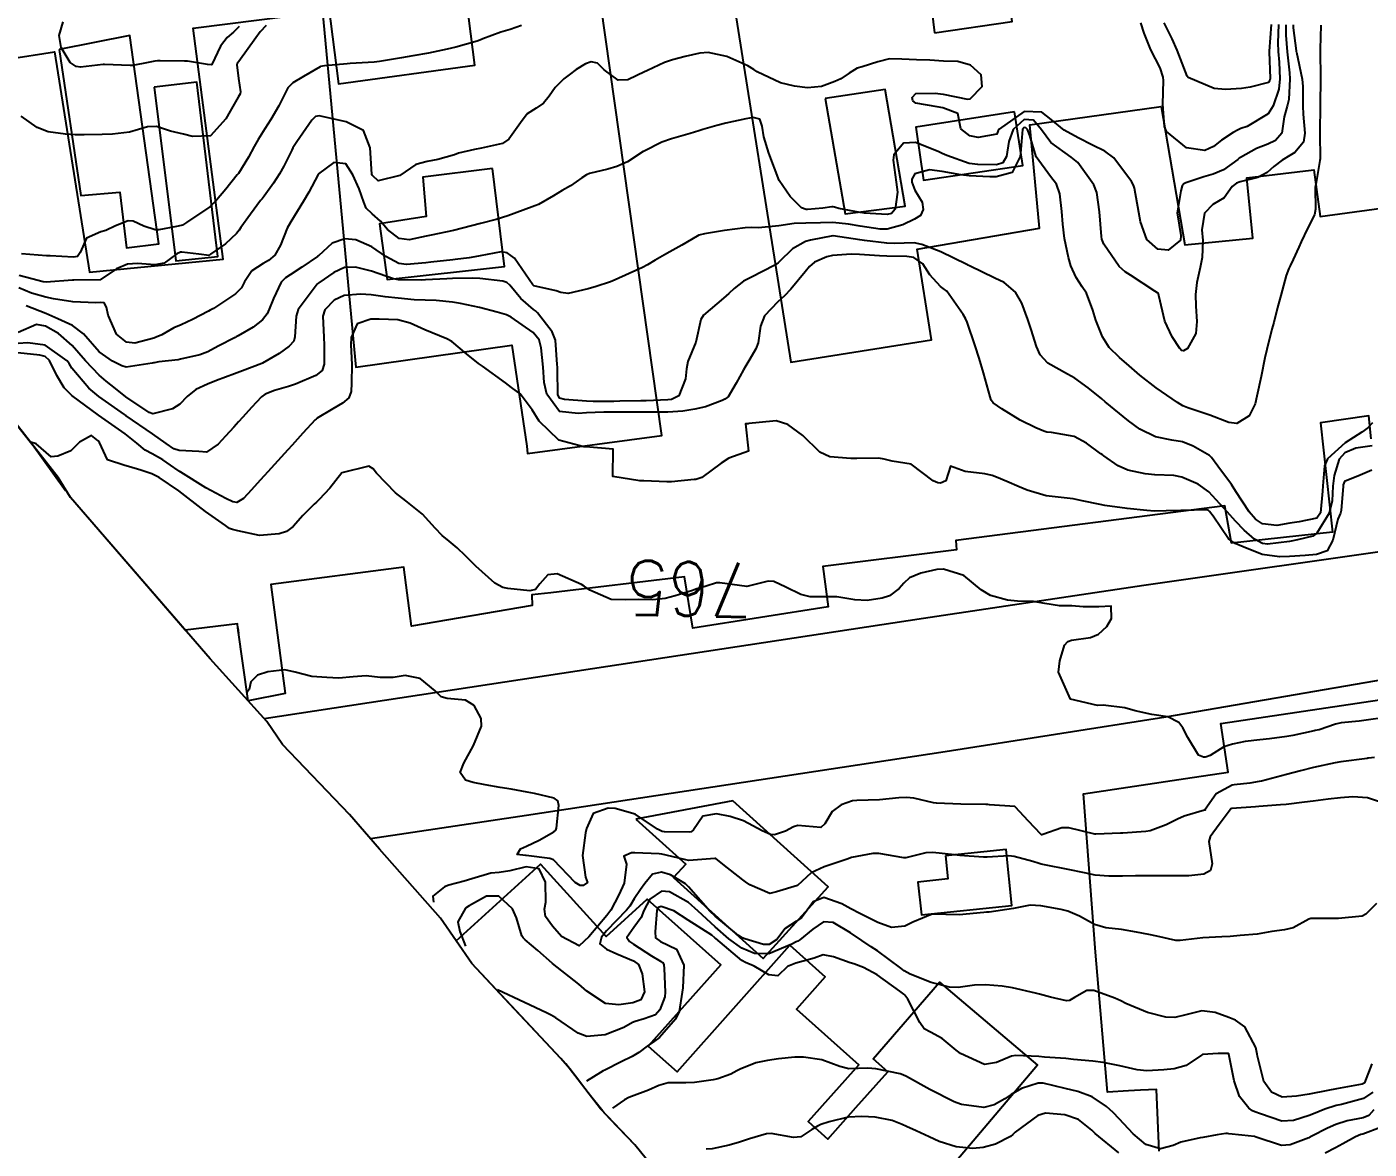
# Model space of a CAD drawing. Header units: metres. Extents: x 318500 to 325275, y 7408834 to 7428799.
# Drawn here: x 320111.3 to 320210.4, y 7410215 to 7410297.8 of the extents above; entities that cross this region are included whole.
import ezdxf
from ezdxf.enums import TextEntityAlignment as Align

# ---------------------------------------------------------------- set-up
doc = ezdxf.new("R2010")
doc.units = ezdxf.units.M
doc.header["$MEASUREMENT"] = 0
for name, color, linetype in [('Area', 45, 'Continuous'), ('Cotas', 45, 'Continuous'), ('Curvas de Nivel 1m', 11, 'Continuous'), ('Curvas de Nivel 5m', 15, 'Continuous'), ('Edificações', 30, 'Continuous'), ('Vias Primárias', 230, 'Continuous')]:
    doc.layers.add(name, color=color, linetype=linetype)
doc.styles.add('Style-STANDARD', font='STANDARD.shx')

msp = doc.modelspace()

# ---------------------------------------------------------------- linework, layer by layer
at = {"layer": 'Area'}
msp.add_lwpolyline([(320203.217, 7410160.874), (320196.717, 7410168.019), (320191.86, 7410173.889), (320185.229, 7410181.342), (320181.35, 7410186.234), (320177.918, 7410189.901), (320172.325, 7410196.224), (320171.27, 7410197.616), (320163.57, 7410206.269), (320161.262, 7410209.08), (320156.216, 7410215.314), (320153.677, 7410217.955), (320151.125, 7410221.28), (320144.188, 7410228.682), (320141.865, 7410232.04), (320137.377, 7410237.129), (320135.162, 7410239.695), (320130.203, 7410244.851), (320129.044, 7410246.547), (320124.878, 7410251.166), (320114.568, 7410263.092), (320113.661, 7410264.569), (320106.437, 7410273.73)], dxfattribs=at)
at = {"layer": 'Curvas de Nivel 1m', "flags": 128}
for points, elevation in [([(320204.251, 7410297.982), (320204.244, 7410297.203), (320204.347, 7410295.98), (320204.526, 7410294.438), (320204.548, 7410293.976), (320204.476, 7410292.458), (320204.359, 7410291.979), (320204.129, 7410291.169), (320203.961, 7410289.985), (320203.485, 7410289.428), (320202.917, 7410289.165), (320202.087, 7410288.838), (320200.902, 7410288.185), (320200.814, 7410288.118), (320200.715, 7410288.032), (320199.656, 7410287.275), (320198.883, 7410286.941), (320198.19, 7410286.75), (320196.873, 7410286.311), (320196.721, 7410286.234), (320196.612, 7410286.084), (320196.492, 7410285.711), (320196.231, 7410284.089), (320196.497, 7410282.413), (320196.483, 7410282.085), (320195.561, 7410281.346), (320194.809, 7410281.403), (320193.989, 7410282.118), (320193.523, 7410283.44), (320193.411, 7410284.124), (320193.083, 7410285.913), (320193.018, 7410286.129), (320192.874, 7410286.399), (320191.571, 7410288.15), (320190.907, 7410288.656), (320189.996, 7410289.091), (320188.922, 7410289.624), (320187.906, 7410290.2), (320186.938, 7410290.981), (320186.252, 7410291.529), (320184.943, 7410291.586), (320183.092, 7410290.268), (320183.029, 7410290.167), (320182.924, 7410289.901), (320181.537, 7410289.667), (320180.922, 7410289.77), (320180.264, 7410290.3), (320180.059, 7410291.421), (320178.945, 7410291.833), (320178.534, 7410291.914), (320176.948, 7410292.183), (320176.731, 7410292.352), (320176.687, 7410292.619), (320176.958, 7410292.894), (320178.364, 7410292.924), (320178.958, 7410292.854), (320180.771, 7410292.474), (320180.953, 7410292.504), (320181.831, 7410293.417), (320181.761, 7410294.282), (320180.99, 7410294.983), (320180.042, 7410295.257), (320178.995, 7410295.301), (320177.974, 7410295.357), (320176.995, 7410295.376), (320175.911, 7410295.446), (320174.997, 7410295.471), (320174.132, 7410295.244), (320172.987, 7410294.879), (320172.625, 7410294.766), (320172.027, 7410294.414), (320171.405, 7410293.992), (320170.97, 7410293.79), (320169.978, 7410293.427), (320168.963, 7410293.332), (320167.983, 7410293.446), (320166.968, 7410293.697), (320165.238, 7410294.506), (320164.982, 7410294.668), (320164.56, 7410294.94), (320162.997, 7410295.637), (320161.633, 7410295.918), (320161, 7410295.889), (320159.928, 7410295.644), (320158.992, 7410295.379), (320158.406, 7410295.179), (320157.151, 7410294.608), (320157.036, 7410294.553), (320156.979, 7410294.524), (320155.69, 7410293.908), (320154.969, 7410293.883), (320153.957, 7410294.655), (320153.454, 7410295.133), (320152.986, 7410295.239), (320152.561, 7410295.097), (320151.889, 7410294.681), (320151.371, 7410294.289), (320150.97, 7410293.994), (320150.32, 7410293.339), (320149.899, 7410292.706), (320149.47, 7410292.184), (320148.937, 7410291.827), (320148.27, 7410291.39), (320147.771, 7410290.737), (320146.908, 7410289.528), (320146.443, 7410289.216), (320144.901, 7410288.877), (320144.368, 7410288.778), (320143.203, 7410288.487), (320142.894, 7410288.378), (320141.681, 7410288.025), (320140.886, 7410287.894), (320140.05, 7410287.671), (320138.87, 7410286.85), (320137.277, 7410286.46), (320136.869, 7410286.82), (320136.829, 7410286.881), (320136.813, 7410286.939), (320136.677, 7410288.883), (320136.194, 7410290.172), (320134.919, 7410290.811), (320134.463, 7410290.915), (320132.925, 7410291.265), (320132.646, 7410291.212), (320132.38, 7410290.938), (320131.274, 7410289.325), (320131.023, 7410288.958), (320130.977, 7410288.881), (320130.896, 7410288.715), (320130.308, 7410287.539), (320129.995, 7410286.973), (320129.552, 7410286.288), (320128.845, 7410285.331), (320128.699, 7410285.135), (320128.59, 7410284.993), (320127.839, 7410283.991), (320127.145, 7410283.007), (320127.012, 7410282.813), (320126.813, 7410282.576), (320126.006, 7410281.818), (320124.906, 7410281.038), (320124.846, 7410280.983), (320124.789, 7410280.944), (320124.032, 7410281.051), (320122.792, 7410281.193), (320122.682, 7410281.181), (320122.416, 7410281.074), (320121.489, 7410280.373), (320120.778, 7410280.257), (320119.521, 7410280.367), (320118.778, 7410280.315), (320117.948, 7410279.957), (320116.76, 7410279.15), (320114.809, 7410279.12), (320114.76, 7410279.122), (320114.711, 7410279.123), (320112.758, 7410278.971), (320112.547, 7410278.992), (320111.699, 7410279.216), (320110.764, 7410279.473)], 771), ([(320129.014, 7410297.913), (320128.552, 7410297.451), (320128.24, 7410297.001), (320126.982, 7410295.269), (320126.874, 7410295.128), (320126.843, 7410295.021), (320126.965, 7410293.999), (320127.118, 7410293.017), (320127.085, 7410292.881), (320126.944, 7410292.642), (320126.341, 7410291.607), (320126.026, 7410291.023), (320124.907, 7410289.788), (320123.573, 7410289.726), (320122.908, 7410289.895), (320121.951, 7410290.12), (320120.914, 7410290.472), (320120.238, 7410290.431), (320118.909, 7410290.053), (320117.67, 7410289.901), (320116.907, 7410289.883), (320115.579, 7410289.842), (320114.907, 7410289.856), (320114.188, 7410289.906), (320112.909, 7410290.071), (320112.093, 7410290.394), (320110.92, 7410291.23)], 773), ([(320147.839, 7410297.917), (320147.013, 7410297.637), (320146.33, 7410297.44), (320145.003, 7410296.94), (320144.883, 7410296.891), (320144.566, 7410296.777), (320142.995, 7410296.325), (320142.352, 7410296.168), (320140.99, 7410295.877), (320139.823, 7410295.676), (320138.987, 7410295.542), (320137.379, 7410295.271), (320136.983, 7410295.227), (320135.196, 7410295.121), (320134.982, 7410295.103), (320133.311, 7410294.935), (320133.022, 7410294.896), (320132.979, 7410294.877), (320131.768, 7410294.148), (320130.961, 7410293.682), (320130.605, 7410293.316), (320130.442, 7410292.968), (320129.93, 7410291.98), (320129.34, 7410290.984), (320128.913, 7410290.293), (320128.404, 7410289.496), (320128.129, 7410288.998), (320127.693, 7410288.197), (320126.958, 7410287.009), (320126.923, 7410286.956), (320126.868, 7410286.889), (320126.027, 7410285.848), (320125.346, 7410285.032), (320124.835, 7410284.538), (320123.132, 7410283.374), (320122.821, 7410283.191), (320122.739, 7410283.153), (320122.387, 7410283.074), (320121.074, 7410282.83), (320120.816, 7410282.833), (320119.979, 7410283.103), (320119.184, 7410283.475), (320118.824, 7410283.501), (320117.875, 7410283.134), (320117.163, 7410282.796), (320116.813, 7410282.695), (320115.749, 7410282.217), (320115.288, 7410281.165), (320115.079, 7410280.874), (320114.785, 7410280.816), (320113.072, 7410280.91), (320112.786, 7410280.921), (320110.954, 7410281.061)], 772), ([(320206.846, 7410297.952), (320206.789, 7410296.176), (320206.792, 7410295.952), (320206.814, 7410294.121), (320206.813, 7410293.952), (320206.785, 7410292.119), (320206.78, 7410291.952), (320206.756, 7410290.127), (320206.758, 7410289.952), (320206.774, 7410288.08), (320206.765, 7410287.951), (320206.496, 7410286.333), (320206.42, 7410285.955), (320206.433, 7410284.376), (320206.366, 7410283.955), (320205.854, 7410282.941), (320205.388, 7410281.964), (320205.223, 7410281.557), (320204.8, 7410280.659), (320204.576, 7410280.19), (320204.475, 7410279.975), (320204.281, 7410279.473), (320203.874, 7410277.983), (320203.645, 7410277.098), (320203.355, 7410275.991), (320203.225, 7410275.5), (320202.843, 7410273.998), (320202.704, 7410273.405), (320202.423, 7410272.004), (320202.116, 7410270.56), (320201.977, 7410270.01), (320201.543, 7410269.12), (320200.638, 7410268.541), (320200.055, 7410268.62), (320198.647, 7410269.16), (320197.023, 7410269.706), (320196.657, 7410269.862), (320196.251, 7410270.086), (320194.676, 7410271.186), (320193.489, 7410272.122), (320192.697, 7410272.791), (320191.973, 7410273.411), (320191.227, 7410274.152), (320190.722, 7410274.937), (320190.221, 7410276.168), (320190.011, 7410276.912), (320189.552, 7410278.178), (320189.227, 7410278.635), (320188.781, 7410279.313), (320188.388, 7410280.194), (320188.208, 7410280.787), (320187.917, 7410282.199), (320187.788, 7410283.248), (320187.71, 7410284.201), (320187.564, 7410285.502), (320187.323, 7410286.205), (320186.878, 7410286.769), (320185.821, 7410288.226), (320185.354, 7410289.803), (320185.181, 7410290.236), (320185.066, 7410290.373), (320184.931, 7410290.384), (320184.817, 7410290.242), (320184.68, 7410288.466), (320184.658, 7410288.244), (320184.056, 7410287.079), (320182.877, 7410286.742), (320182.409, 7410286.743), (320180.878, 7410286.831), (320180.275, 7410286.903), (320178.882, 7410287.134), (320177.948, 7410287.27), (320176.879, 7410286.965), (320176.651, 7410286.574), (320176.656, 7410286.352), (320176.864, 7410285.759), (320177.405, 7410284.892), (320177.489, 7410284.34), (320177.291, 7410283.895), (320176.839, 7410283.63), (320175.989, 7410283.202), (320174.828, 7410282.878), (320174.317, 7410282.888), (320172.831, 7410283.118), (320171.985, 7410283.26), (320170.834, 7410283.381), (320169.91, 7410283.363), (320168.833, 7410283.337), (320167.978, 7410283.318), (320166.83, 7410283.144), (320165.325, 7410283), (320164.825, 7410283.007), (320164.349, 7410282.991), (320162.823, 7410282.795), (320161.34, 7410282.552), (320160.937, 7410282.439), (320160.817, 7410282.368), (320159.677, 7410281.706), (320158.8, 7410281.227), (320158.389, 7410281.001), (320157.713, 7410280.601), (320157.137, 7410280.254), (320156.782, 7410280.055), (320155.794, 7410279.605), (320154.768, 7410279.157), (320154.404, 7410279.006), (320153.352, 7410278.661), (320152.758, 7410278.496), (320151.301, 7410278.138), (320150.755, 7410278.211), (320150.398, 7410278.336), (320148.76, 7410278.705), (320148.692, 7410278.79), (320147.322, 7410280.742), (320146.796, 7410281.154), (320146.342, 7410281.21), (320144.792, 7410280.924), (320144.664, 7410280.9), (320143.986, 7410280.782), (320142.94, 7410280.645), (320142.787, 7410280.624), (320141.159, 7410280.45), (320140.784, 7410280.412), (320139.356, 7410280.27), (320138.783, 7410280.351), (320137.823, 7410280.865), (320136.8, 7410281.575), (320135.614, 7410282.092), (320134.809, 7410282.176), (320133.876, 7410281.848), (320132.871, 7410280.929), (320132.825, 7410280.894), (320132.789, 7410280.866), (320131.634, 7410280.091), (320130.768, 7410279.52), (320130.432, 7410279.298), (320130.105, 7410278.97), (320129.542, 7410277.772), (320129.232, 7410276.983), (320129.079, 7410276.641), (320128.728, 7410276.199), (320128.049, 7410275.668), (320126.935, 7410275.008), (320126.786, 7410274.932), (320126.708, 7410274.889), (320125.474, 7410274.252), (320124.692, 7410273.845), (320124.112, 7410273.625), (320122.683, 7410273.288), (320122.499, 7410273.255), (320121.075, 7410273.086), (320120.738, 7410273.03), (320120.679, 7410273.018), (320120.585, 7410272.997), (320118.676, 7410272.703), (320118.346, 7410272.795), (320117.654, 7410273.135), (320116.69, 7410273.835), (320115.523, 7410275.162), (320114.719, 7410275.789), (320113.63, 7410276.283), (320112.732, 7410276.658), (320111.305, 7410277.222)], 769), ([(320127.012, 7410297.845), (320126.599, 7410297.431), (320126.134, 7410297.029), (320125.622, 7410296.405), (320125.002, 7410295.04), (320124.997, 7410295.023), (320124.98, 7410295.012), (320124.685, 7410295.044), (320123.202, 7410295.287), (320122.982, 7410295.301), (320121.188, 7410295.303), (320120.982, 7410295.31), (320120.784, 7410295.3), (320119.932, 7410295.11), (320119.136, 7410294.96), (320118.978, 7410294.957), (320117.076, 7410295.051), (320116.978, 7410295.049), (320115.306, 7410294.844), (320114.976, 7410294.891), (320114.536, 7410295.184), (320113.886, 7410296.296), (320113.726, 7410297.193), (320114.022, 7410298.183)], 774), ([(320203.715, 7410297.99), (320203.659, 7410296.633), (320203.69, 7410295.99), (320203.765, 7410295.222), (320203.817, 7410293.987), (320203.735, 7410293.222), (320203.319, 7410291.994), (320202.944, 7410291.409), (320201.39, 7410290.479), (320200.933, 7410290.314), (320200.734, 7410290.23), (320200.356, 7410290.036), (320199.507, 7410289.458), (320198.914, 7410288.986), (320198.275, 7410288.694), (320196.912, 7410288.894), (320195.447, 7410290.102), (320195.297, 7410290.468), (320195.166, 7410292.107), (320195.227, 7410293.855), (320195.208, 7410294.107), (320194.99, 7410294.799), (320194.278, 7410296.117), (320193.796, 7410297.348), (320193.564, 7410298.125)], 772), ([(320203.179, 7410297.998), (320203.03, 7410296.019), (320203.03, 7410296), (320203.032, 7410295.978), (320203.096, 7410293.998), (320203.083, 7410293.894), (320202.976, 7410293.724), (320201.621, 7410293.37), (320200.969, 7410293.278), (320199.802, 7410293.207), (320198.968, 7410293.277), (320197.054, 7410294.079), (320196.982, 7410294.193), (320196.223, 7410296.092), (320195.868, 7410296.947), (320195.276, 7410298.106)], 773), ([(320210.641, 7410268.606), (320210.298, 7410268.232), (320209.859, 7410267.902), (320208.622, 7410267.121), (320207.336, 7410265.939), (320207.115, 7410265.429), (320206.971, 7410263.944), (320206.956, 7410263.563), (320206.813, 7410261.946), (320206.546, 7410261.55), (320205.229, 7410261.277), (320204.542, 7410261.185), (320203.582, 7410261.026), (320202.541, 7410261.137), (320202.019, 7410261.482), (320201.555, 7410262.015), (320200.573, 7410263.537), (320200.252, 7410264.033), (320199.238, 7410265.406), (320198.757, 7410266.049), (320198.611, 7410266.183), (320197.412, 7410266.862), (320196.621, 7410267.183), (320195.849, 7410267.318), (320194.624, 7410267.559), (320193.47, 7410268.122), (320192.639, 7410268.731), (320190.909, 7410270.156), (320190.663, 7410270.362), (320189.675, 7410271.175), (320188.685, 7410271.889), (320188.133, 7410272.196), (320186.698, 7410273), (320186.111, 7410273.626), (320185.843, 7410274.223), (320185.463, 7410275.495), (320185.219, 7410276.233), (320184.758, 7410277.433), (320184.299, 7410278.247), (320183.469, 7410278.952), (320182.78, 7410279.274), (320180.901, 7410280.177), (320180.789, 7410280.237), (320180.757, 7410280.257), (320180.7, 7410280.291), (320178.803, 7410281.219), (320177.384, 7410281.769), (320176.813, 7410281.88), (320175.338, 7410281.839), (320174.812, 7410281.846), (320173.148, 7410282.062), (320172.816, 7410282.107), (320170.85, 7410282.399), (320170.82, 7410282.398), (320169.173, 7410282.088), (320168.813, 7410281.985), (320167.837, 7410281.432), (320166.872, 7410280.479), (320166.789, 7410280.4), (320166.546, 7410280.243), (320164.772, 7410279.325), (320164.237, 7410279.046), (320163.553, 7410278.522), (320163.148, 7410278.134), (320162.753, 7410277.789), (320161.285, 7410276.552), (320161.069, 7410276.221), (320160.71, 7410274.56), (320160.126, 7410273.131), (320160.014, 7410272.57), (320159.952, 7410271.85), (320159.465, 7410270.578), (320158.915, 7410270.328), (320158.656, 7410270.293), (320157.039, 7410270.221), (320156.654, 7410270.214), (320155.103, 7410270.184), (320154.653, 7410270.182), (320153.147, 7410270.168), (320152.653, 7410270.191), (320151.018, 7410270.323), (320150.656, 7410270.416), (320150.516, 7410270.692), (320150.501, 7410272.515), (320150.493, 7410272.693), (320150.485, 7410272.891), (320150.358, 7410274.695), (320150.1, 7410275.319), (320149.037, 7410276.716), (320148.888, 7410276.865), (320148.742, 7410276.96), (320147.786, 7410277.77), (320146.981, 7410278.747), (320146.763, 7410278.958), (320146.471, 7410279.047), (320144.767, 7410279.257), (320144.265, 7410279.28), (320142.767, 7410279.246), (320142.343, 7410279.23), (320140.765, 7410279.142), (320140.473, 7410279.125), (320138.764, 7410279.148), (320138.396, 7410279.225), (320136.774, 7410279.798), (320135.596, 7410280.079), (320134.777, 7410280.048), (320134.006, 7410279.683), (320132.88, 7410278.929), (320132.811, 7410278.878), (320132.759, 7410278.827), (320131.376, 7410276.95), (320131.206, 7410276.48), (320131.123, 7410274.954), (320131.034, 7410274.626), (320130.699, 7410274.247), (320129.958, 7410273.704), (320128.727, 7410272.989), (320128.68, 7410272.968), (320127.249, 7410272.43), (320126.672, 7410272.213), (320125.346, 7410271.709), (320124.664, 7410271.452), (320123.819, 7410271.053), (320123.169, 7410270.546), (320122.644, 7410269.974), (320122.095, 7410269.619), (320120.632, 7410269.255), (320120.359, 7410269.369), (320118.651, 7410270.525), (320117.882, 7410271.132), (320117.206, 7410271.682), (320116.67, 7410272.113), (320115.668, 7410273.16), (320114.697, 7410274.3), (320113.688, 7410275.185), (320112.718, 7410275.727), (320112.067, 7410275.863), (320110.711, 7410275.268)], 768), ([(320210.62, 7410266.896), (320209.426, 7410266.716), (320208.615, 7410266.383), (320208.199, 7410265.926), (320207.82, 7410264.703), (320207.727, 7410263.933), (320207.664, 7410262.833), (320207.452, 7410261.936), (320206.535, 7410260.441), (320206.255, 7410260.231), (320205.118, 7410259.964), (320204.647, 7410259.85), (320204.528, 7410259.833), (320202.889, 7410259.63), (320202.525, 7410259.68), (320201.938, 7410260.009), (320201.189, 7410260.673), (320200.543, 7410261.327), (320199.926, 7410262.036), (320198.572, 7410263.493), (320197.787, 7410264.062), (320196.588, 7410264.589), (320195.975, 7410264.703), (320194.59, 7410264.746), (320193.87, 7410264.838), (320192.595, 7410265.112), (320191.869, 7410265.411), (320190.816, 7410266.157), (320190.701, 7410266.249), (320190.612, 7410266.316), (320189.533, 7410267.09), (320188.624, 7410267.594), (320186.958, 7410267.875), (320186.627, 7410267.903), (320186.389, 7410267.975), (320185.804, 7410268.222), (320184.638, 7410268.8), (320183.293, 7410269.618), (320182.657, 7410270.067), (320182.509, 7410270.272), (320182.427, 7410270.509), (320181.95, 7410272.277), (320181.618, 7410273.363), (320181.32, 7410274.284), (320180.736, 7410276.025), (320180.625, 7410276.292), (320180.438, 7410276.601), (320179.227, 7410278.313), (320178.975, 7410278.519), (320178.773, 7410278.655), (320177.971, 7410279.522), (320177.459, 7410280.34), (320176.797, 7410280.798), (320176.283, 7410280.87), (320174.798, 7410280.889), (320174.255, 7410280.921), (320172.799, 7410281.015), (320172.172, 7410281.036), (320170.798, 7410280.942), (320170.381, 7410280.849), (320169.481, 7410280.443), (320169.107, 7410280.127), (320168.783, 7410279.739), (320167.711, 7410278.466), (320167.259, 7410277.976), (320166.756, 7410277.534), (320165.777, 7410276.494), (320165.49, 7410275.737), (320165.317, 7410274.501), (320165.145, 7410274.061), (320164.692, 7410273.29), (320164.404, 7410272.793), (320164.239, 7410272.514), (320163.679, 7410271.511), (320163.102, 7410270.526), (320162.854, 7410270.331), (320162.656, 7410270.244), (320161.426, 7410269.77), (320160.646, 7410269.595), (320159.75, 7410269.467), (320158.642, 7410269.382), (320157.862, 7410269.378), (320156.642, 7410269.387), (320155.871, 7410269.392), (320154.641, 7410269.389), (320153.919, 7410269.372), (320152.64, 7410269.336), (320152.04, 7410269.275), (320150.641, 7410269.434), (320149.706, 7410270.704), (320149.529, 7410271.568), (320149.452, 7410272.708), (320149.29, 7410274.122), (320149.145, 7410274.713), (320148.718, 7410275.26), (320147.091, 7410276.389), (320146.737, 7410276.561), (320146.047, 7410276.757), (320144.743, 7410277.106), (320143.356, 7410277.401), (320142.747, 7410277.496), (320141.559, 7410277.629), (320140.748, 7410277.638), (320139.92, 7410277.666), (320138.749, 7410277.788), (320137.787, 7410277.901), (320136.752, 7410278.037), (320135.959, 7410278.099), (320134.751, 7410278.001), (320134.023, 7410277.641), (320133.335, 7410276.924), (320133.186, 7410276.473), (320133.261, 7410274.924), (320133.296, 7410274.329), (320133.295, 7410272.924), (320133.142, 7410272.459), (320132.672, 7410272.089), (320131.159, 7410271.447), (320130.663, 7410271.271), (320129.623, 7410270.976), (320128.925, 7410270.716), (320128.653, 7410270.505), (320127.921, 7410269.717), (320127.278, 7410269.004), (320126.971, 7410268.66), (320126.619, 7410268.281), (320126.008, 7410267.62), (320125.471, 7410267.027), (320124.594, 7410266.434), (320124.025, 7410266.479), (320122.595, 7410266.551), (320122.201, 7410266.679), (320121.619, 7410267.08), (320120.61, 7410267.777), (320118.672, 7410269.119), (320118.63, 7410269.149), (320118.543, 7410269.21), (320116.651, 7410270.538), (320115.914, 7410271.157), (320114.675, 7410272.631), (320114.474, 7410272.969), (320114.32, 7410273.175), (320112.697, 7410274.324), (320111.428, 7410274.49), (320110.698, 7410274.446)], 767), ([(320210.598, 7410265.098), (320209.75, 7410264.745), (320208.585, 7410264.262), (320208.493, 7410264.01), (320208.482, 7410263.921), (320208.344, 7410262.132), (320208.283, 7410261.924), (320208.092, 7410261.474), (320207.716, 7410259.932), (320207.305, 7410259.151), (320206.514, 7410258.879), (320205.668, 7410258.803), (320204.512, 7410258.741), (320203.781, 7410258.711), (320202.513, 7410258.881), (320201.107, 7410259.435), (320200.525, 7410259.697), (320200.025, 7410260.035), (320198.891, 7410261.702), (320198.63, 7410262.049), (320198.551, 7410262.125), (320198.43, 7410262.174), (320196.551, 7410262.132), (320196.502, 7410262.13), (320195.419, 7410262.097), (320194.55, 7410262.08), (320193.997, 7410262.116), (320192.552, 7410262.262), (320190.901, 7410262.5), (320190.556, 7410262.563), (320189.218, 7410262.838), (320188.562, 7410262.994), (320187.68, 7410263.082), (320186.565, 7410263.202), (320185.17, 7410263.632), (320184.574, 7410263.868), (320183.67, 7410264.254), (320182.898, 7410264.579), (320182.587, 7410264.708), (320182.03, 7410264.834), (320180.591, 7410265.014), (320179.506, 7410265.397), (320179.172, 7410264.311), (320178.757, 7410264.138), (320178.578, 7410264.155), (320178.232, 7410264.325), (320176.598, 7410265.539), (320175.206, 7410265.759), (320174.603, 7410265.919), (320174.217, 7410265.989), (320172.596, 7410265.963), (320172.145, 7410265.956), (320170.597, 7410266.084), (320169.864, 7410266.437), (320168.618, 7410267.668), (320167.492, 7410268.467), (320166.634, 7410268.732), (320166.405, 7410268.712), (320164.63, 7410268.536), (320164.607, 7410268.533), (320164.37, 7410268.513), (320164.6, 7410266.51), (320163.142, 7410265.977), (320162.591, 7410265.613), (320161.163, 7410264.551), (320160.714, 7410264.422), (320160.578, 7410264.405), (320158.909, 7410264.251), (320158.575, 7410264.235), (320156.879, 7410264.304), (320156.576, 7410264.322), (320154.58, 7410264.64), (320154.6, 7410266.64), (320152.602, 7410266.829), (320152.444, 7410266.829), (320150.609, 7410267.323), (320149.149, 7410268.712), (320148.643, 7410269.56), (320147.738, 7410270.734), (320147.117, 7410271.196), (320146.668, 7410271.539), (320144.972, 7410272.767), (320144.683, 7410272.982), (320143.788, 7410273.689), (320142.707, 7410274.609), (320142.334, 7410274.806), (320140.719, 7410275.459), (320139.628, 7410275.94), (320138.73, 7410276.197), (320137.352, 7410276.249), (320136.731, 7410276.249), (320135.727, 7410275.892), (320135.269, 7410274.902), (320135.256, 7410274.347), (320135.324, 7410272.9), (320135.299, 7410271.534), (320135.27, 7410270.901), (320135.108, 7410270.449), (320134.647, 7410270.059), (320133.923, 7410269.635), (320132.761, 7410268.929), (320132.687, 7410268.872), (320132.628, 7410268.807), (320131.72, 7410267.837), (320130.924, 7410266.955), (320130.596, 7410266.593), (320129.132, 7410264.982), (320128.868, 7410264.693), (320128.571, 7410264.364), (320127.917, 7410263.639), (320127.328, 7410263.002), (320126.846, 7410262.706), (320126.546, 7410262.769), (320126.036, 7410263.018), (320124.561, 7410263.804), (320122.696, 7410264.95), (320122.579, 7410265.028), (320122.52, 7410265.071), (320121.369, 7410265.864), (320120.592, 7410266.308), (320120.086, 7410266.589), (320119.454, 7410267.107), (320118.61, 7410267.779), (320116.63, 7410269.15), (320114.652, 7410270.615), (320114.096, 7410271.178), (320113.566, 7410272.083), (320113.027, 7410273.195), (320112.685, 7410273.503), (320112.299, 7410273.592), (320110.688, 7410273.757)], 766), ([(320210.806, 7410243.885), (320210.363, 7410243.836), (320210.309, 7410243.835), (320210.25, 7410243.832), (320208.307, 7410243.582), (320207.883, 7410243.504), (320206.302, 7410243.156), (320205.343, 7410242.916), (320204.297, 7410242.639), (320202.445, 7410242.151), (320202.291, 7410242.116), (320201.586, 7410242.011), (320200.432, 7410241.884), (320200.287, 7410241.855), (320199.117, 7410241.202), (320198.309, 7410240.05), (320198.291, 7410240.018), (320198.259, 7410240), (320196.749, 7410239.576), (320196.249, 7410239.342), (320195.412, 7410238.923), (320194.236, 7410238.489), (320193.923, 7410238.425), (320192.233, 7410238.321), (320192.054, 7410238.311), (320190.231, 7410238.233), (320190.149, 7410238.243), (320188.238, 7410238.714), (320187.723, 7410238.71), (320186.313, 7410238.209), (320186.25, 7410238.189), (320186.23, 7410238.193), (320186.2, 7410238.21), (320185.245, 7410239.225), (320184.311, 7410240.239), (320184.286, 7410240.265), (320184.26, 7410240.269), (320182.393, 7410240.4), (320182.261, 7410240.414), (320182.113, 7410240.42), (320180.262, 7410240.449), (320178.474, 7410240.529), (320178.262, 7410240.556), (320176.806, 7410240.882), (320176.266, 7410240.955), (320175.694, 7410240.927), (320174.264, 7410240.771), (320172.594, 7410240.726), (320172.263, 7410240.689), (320171.43, 7410240.412), (320170.771, 7410239.903), (320170.239, 7410239.001), (320169.936, 7410238.731), (320168.236, 7410238.864), (320167.911, 7410238.778), (320167.325, 7410238.464), (320166.513, 7410238.188), (320166.226, 7410238.211), (320165.605, 7410238.489), (320164.241, 7410239.218), (320163.235, 7410239.531), (320162.248, 7410239.735), (320161.228, 7410239.562), (320160.546, 7410238.555), (320160.379, 7410238.406), (320160.227, 7410238.376), (320158.403, 7410238.412), (320158.228, 7410238.442), (320157.874, 7410238.594), (320156.247, 7410239.722), (320154.749, 7410240.136), (320154.253, 7410240.146), (320153.133, 7410239.77), (320152.637, 7410238.664), (320152.563, 7410238.327), (320152.358, 7410236.668), (320152.577, 7410235.057), (320152.712, 7410234.662), (320152.387, 7410234.456), (320152.176, 7410234.436), (320151.802, 7410234.674), (320150.197, 7410236.345), (320149.948, 7410236.444), (320148.2, 7410236.672), (320148.152, 7410236.673), (320147.518, 7410236.73), (320147.771, 7410237.162), (320148.21, 7410237.357), (320149.139, 7410237.784), (320150.226, 7410238.419), (320150.384, 7410238.532), (320150.439, 7410238.688), (320150.601, 7410240.34), (320150.536, 7410240.687), (320150.262, 7410240.888), (320148.797, 7410241.244), (320148.266, 7410241.342), (320147.082, 7410241.552), (320146.269, 7410241.684), (320145.154, 7410241.878), (320144.273, 7410242.043), (320143.71, 7410242.214), (320143.322, 7410242.784), (320143.593, 7410243.478), (320144.31, 7410244.77), (320144.883, 7410246.213), (320144.859, 7410246.765), (320144.35, 7410247.725), (320143.711, 7410248.137), (320142.355, 7410248.256), (320141.922, 7410248.373), (320141.467, 7410248.813), (320140.373, 7410249.728), (320139.264, 7410249.954), (320138.374, 7410249.796), (320137.428, 7410249.811), (320136.376, 7410249.928), (320135.427, 7410249.842), (320134.373, 7410249.755), (320133.483, 7410249.809), (320132.374, 7410249.861), (320131.136, 7410250.191), (320130.381, 7410250.359), (320129.133, 7410250.224), (320128.375, 7410249.976), (320127.884, 7410249.478), (320127.745, 7410248.919), (320127.58, 7410248.7)], 764), ([(320211.685, 7410240.46), (320210.275, 7410240.923), (320209.187, 7410240.996), (320208.275, 7410240.926), (320207.383, 7410240.823), (320206.271, 7410240.666), (320205.639, 7410240.586), (320204.267, 7410240.435), (320203.849, 7410240.393), (320202.264, 7410240.269), (320202.018, 7410240.249), (320200.261, 7410240.125), (320200.196, 7410240.096), (320200.139, 7410240.031), (320199.332, 7410238.951), (320198.673, 7410238.046), (320198.578, 7410237.695), (320198.805, 7410236.044), (320198.696, 7410235.552), (320198.199, 7410235.292), (320197.09, 7410235.173), (320196.196, 7410235.153), (320195.124, 7410235.168), (320194.196, 7410235.167), (320193.166, 7410235.15), (320192.195, 7410235.148), (320191.19, 7410235.14), (320190.191, 7410235.216), (320189.398, 7410235.378), (320188.194, 7410235.632), (320186.435, 7410235.97), (320186.198, 7410236.026), (320186.053, 7410236.067), (320185.572, 7410236.219), (320184.205, 7410236.596), (320183.821, 7410236.631), (320182.204, 7410236.542), (320181.93, 7410236.547), (320180.206, 7410236.671), (320179.796, 7410236.706), (320178.208, 7410236.879), (320177.678, 7410236.858), (320176.202, 7410236.497), (320176.058, 7410236.495), (320174.207, 7410236.816), (320173.768, 7410236.816), (320172.202, 7410236.52), (320172.119, 7410236.483), (320171.945, 7410236.404), (320170.194, 7410235.832), (320169.235, 7410235.394), (320168.203, 7410234.45), (320166.671, 7410233.974), (320166.171, 7410233.867), (320164.705, 7410234.502), (320164.387, 7410234.712), (320164.184, 7410234.862), (320162.703, 7410236.017), (320162.199, 7410236.432), (320162.109, 7410236.442), (320160.197, 7410236.3), (320159.967, 7410236.333), (320158.929, 7410236.579), (320158.202, 7410236.749), (320158.016, 7410236.778), (320156.204, 7410236.864), (320155.968, 7410236.849), (320155.398, 7410236.622), (320155.594, 7410236.019), (320155.432, 7410234.621), (320155.033, 7410233.761), (320154.449, 7410232.636), (320154.144, 7410232.229), (320152.828, 7410230.659), (320152.113, 7410230.001), (320150.796, 7410230.683), (320150.131, 7410231.435), (320149.615, 7410232.171), (320149.55, 7410232.699), (320149.638, 7410233.217), (320149.612, 7410234.699), (320149.154, 7410235.67), (320148.191, 7410235.837), (320146.98, 7410235.53), (320146.187, 7410235.41), (320145.577, 7410235.366), (320144.182, 7410234.948), (320143.609, 7410234.779), (320142.49, 7410234.48), (320142.173, 7410234.359), (320141.31, 7410233.666), (320141.36, 7410233.21)], 763), ([(320210.933, 7410233.117), (320210.157, 7410232.337), (320209.874, 7410232.174), (320208.151, 7410232.013), (320208.062, 7410232.011), (320206.151, 7410232.011), (320206.096, 7410232.006), (320205.945, 7410231.952), (320204.791, 7410231.316), (320204.142, 7410231.183), (320203.214, 7410231.058), (320202.139, 7410230.862), (320200.875, 7410230.756), (320200.137, 7410230.687), (320199.524, 7410230.648), (320198.135, 7410230.591), (320196.446, 7410230.388), (320196.133, 7410230.388), (320194.735, 7410230.707), (320194.131, 7410230.838), (320193.239, 7410231.013), (320192.136, 7410231.199), (320190.96, 7410231.325), (320190.141, 7410231.57), (320189.027, 7410232.177), (320188.156, 7410232.557), (320187.679, 7410232.673), (320186.161, 7410232.944), (320185.387, 7410232.996), (320184.157, 7410232.74), (320182.369, 7410232.483), (320182.153, 7410232.468), (320181.972, 7410232.452), (320180.15, 7410232.29), (320178.15, 7410232.32), (320176.736, 7410231.746), (320176.136, 7410231.45), (320175.153, 7410231.341), (320174.14, 7410231.725), (320172.803, 7410232.39), (320172.155, 7410232.715), (320171.48, 7410233.091), (320170.167, 7410233.565), (320169.366, 7410233.234), (320168.817, 7410232.443), (320168.519, 7410232.071), (320168.141, 7410231.827), (320167.311, 7410231.284), (320166.682, 7410230.472), (320166.116, 7410230.09), (320165.714, 7410230.084), (320164.317, 7410230.507), (320164.121, 7410230.581), (320163.87, 7410230.766), (320162.145, 7410232.178), (320161.773, 7410232.536), (320160.177, 7410234.339), (320159.94, 7410234.564), (320158.847, 7410235.24), (320158.188, 7410235.426), (320157.506, 7410235.278), (320156.957, 7410234.602), (320156.636, 7410234.142), (320156.163, 7410233.47), (320155.836, 7410232.933), (320155.597, 7410232.618), (320154.127, 7410231.101), (320153.759, 7410230.645), (320153.621, 7410230.154), (320154.111, 7410229.76), (320154.886, 7410229.407), (320156.103, 7410228.895), (320156.487, 7410228.606), (320156.762, 7410227.931), (320156.92, 7410226.601), (320156.656, 7410226.009), (320156.058, 7410225.781), (320155.032, 7410225.649), (320154.056, 7410225.738), (320152.66, 7410226.661), (320152.077, 7410227.169), (320150.133, 7410228.69), (320150.1, 7410228.716), (320149.055, 7410229.651), (320148.117, 7410230.447), (320147.969, 7410230.573), (320147.871, 7410230.724), (320147.471, 7410232.061), (320147.191, 7410232.734), (320146.164, 7410233.658), (320145.266, 7410233.656), (320144.154, 7410233.037), (320143.984, 7410232.941), (320143.725, 7410232.776), (320143.144, 7410231.775), (320143.289, 7410231.043), (320143.71, 7410229.98)], 762), ([(320210.607, 7410221.288), (320210.059, 7410219.889), (320210.029, 7410219.85), (320209.989, 7410219.824), (320209.895, 7410219.797), (320207.985, 7410219.446), (320207.361, 7410219.307), (320205.981, 7410219.047), (320205.04, 7410218.899), (320203.979, 7410218.837), (320203.188, 7410219.188), (320202.634, 7410219.99), (320202.17, 7410221.846), (320202.142, 7410221.998), (320202.028, 7410222.5), (320201.224, 7410224.012), (320200.544, 7410224.512), (320200.057, 7410224.712), (320199.035, 7410225.065), (320198.061, 7410225.187), (320196.881, 7410224.896), (320196.049, 7410224.713), (320195.405, 7410224.735), (320194.055, 7410225.077), (320192.454, 7410225.736), (320192.067, 7410225.926), (320191.625, 7410226.137), (320190.078, 7410226.704), (320189.559, 7410226.686), (320188.655, 7410226.181), (320188.299, 7410225.954), (320188.066, 7410225.925), (320186.895, 7410226.202), (320186.073, 7410226.435), (320185.776, 7410226.513), (320184.08, 7410226.906), (320183.31, 7410227.023), (320182.083, 7410227.124), (320181.277, 7410227.083), (320180.079, 7410226.918), (320179.434, 7410226.946), (320178.084, 7410227.285), (320176.53, 7410227.907), (320176.097, 7410228.154), (320175.835, 7410228.353), (320174.113, 7410229.628), (320173.656, 7410229.918), (320172.96, 7410230.387), (320172.128, 7410230.952), (320170.852, 7410231.707), (320170.14, 7410231.778), (320169.339, 7410231.231), (320168.39, 7410230.447), (320168.235, 7410230.333), (320168.118, 7410230.286), (320167.791, 7410230.129), (320166.109, 7410229.403), (320165.037, 7410229.424), (320164.113, 7410229.83), (320163.148, 7410230.52), (320162.133, 7410231.391), (320160.887, 7410232.549), (320160.159, 7410233.182), (320158.777, 7410233.975), (320158.171, 7410234.022), (320157.327, 7410233.434), (320156.865, 7410232.603), (320156.667, 7410232.08), (320156.131, 7410231.359), (320155.619, 7410230.618), (320155.805, 7410230.303), (320156.115, 7410230.119), (320157.437, 7410229.266), (320158.103, 7410228.866), (320158.271, 7410228.756), (320158.35, 7410228.586), (320158.366, 7410228.316), (320158.458, 7410226.584), (320158.414, 7410226.236), (320158.05, 7410225.277), (320157.729, 7410224.909), (320156.902, 7410224.601), (320156.231, 7410224.415), (320156.037, 7410224.33), (320155.389, 7410223.975), (320154.028, 7410223.421), (320152.67, 7410223.304), (320152.029, 7410223.549), (320150.381, 7410224.687), (320150.043, 7410224.874), (320149.698, 7410225.043), (320148.057, 7410225.823), (320146.07, 7410226.75)], 761), ([(320210.742, 7410217.882), (320210.371, 7410217.479), (320209.961, 7410217.312), (320208.783, 7410217.082), (320207.953, 7410216.816), (320207.333, 7410216.545), (320206.163, 7410215.947), (320206.017, 7410215.87), (320205.938, 7410215.835), (320204.575, 7410215.319), (320203.929, 7410215.251), (320202.057, 7410215.88), (320201.939, 7410215.914), (320201, 7410216.014), (320200.034, 7410216.121), (320199.941, 7410216.139), (320199.824, 7410216.148), (320199.175, 7410216.038), (320198.135, 7410215.85), (320197.936, 7410215.813), (320196.506, 7410215.496), (320195.928, 7410215.26), (320195.012, 7410215.006), (320193.928, 7410215.336), (320192.987, 7410216.12), (320191.951, 7410217.22), (320191.502, 7410217.683), (320191.015, 7410218.144), (320189.97, 7410218.843), (320188.913, 7410219.239), (320187.979, 7410219.473), (320186.335, 7410219.857), (320185.985, 7410219.869), (320184.743, 7410219.464), (320183.972, 7410219.022), (320183.505, 7410218.709), (320182.722, 7410218.259), (320181.958, 7410218.055), (320180.315, 7410218.286), (320179.962, 7410218.403), (320179.778, 7410218.477), (320177.976, 7410219.382), (320176.259, 7410220.346), (320175.992, 7410220.481), (320175.799, 7410220.546), (320173.998, 7410220.928), (320173.403, 7410220.974), (320171.998, 7410220.92), (320171.328, 7410221.082), (320170.007, 7410221.583), (320168.668, 7410221.785), (320168.01, 7410221.781), (320166.819, 7410221.657), (320166.006, 7410221.543), (320165.145, 7410221.35), (320163.996, 7410220.897), (320163.747, 7410220.759), (320163.303, 7410220.517), (320162.337, 7410220.174), (320161.984, 7410220.104), (320160.617, 7410219.914), (320159.98, 7410219.892), (320158.677, 7410219.882), (320157.977, 7410219.694), (320157.215, 7410219.354), (320155.964, 7410218.886), (320155.773, 7410218.803), (320155.437, 7410218.618), (320154.56, 7410218.02)], 759), ([(320191.919, 7410214.719), (320190.188, 7410216.156), (320190.059, 7410216.276), (320189.942, 7410216.395), (320188.954, 7410217.179), (320187.953, 7410217.524), (320186.515, 7410217.644), (320185.953, 7410217.475), (320184.286, 7410216.235), (320184.104, 7410216.071), (320183.935, 7410215.933), (320182.819, 7410215.364), (320181.923, 7410215.105), (320181.157, 7410215.042), (320179.923, 7410215.149), (320178.678, 7410215.56), (320177.934, 7410215.902), (320176.973, 7410216.335), (320176.256, 7410216.659), (320175.944, 7410216.8), (320175.204, 7410217.101), (320173.95, 7410217.36), (320172.963, 7410217.398), (320171.949, 7410217.341), (320170.542, 7410217.017), (320169.944, 7410216.799), (320169.684, 7410216.691), (320169.262, 7410216.437), (320168.473, 7410215.904), (320167.931, 7410215.858), (320166.272, 7410216.138), (320165.935, 7410216.128), (320164.679, 7410215.749), (320163.925, 7410215.501), (320163.168, 7410215.271), (320161.917, 7410215.019), (320161.477, 7410214.976)], 758), ([(320211.242, 7410216.585), (320209.943, 7410216.094), (320209.775, 7410216.06), (320209.391, 7410215.898), (320208.457, 7410215.387), (320207.927, 7410215.077), (320207.163, 7410214.689)], 758)]:
    msp.add_lwpolyline(points, dxfattribs=dict(at, elevation=elevation))
at = {"layer": 'Curvas de Nivel 5m', "flags": 128}
for points, elevation in [([(320204.79, 7410297.974), (320204.791, 7410297.737), (320205.011, 7410296.055), (320205.026, 7410295.97), (320205.032, 7410295.947), (320205.468, 7410293.965), (320205.518, 7410293.419), (320205.498, 7410291.965), (320205.523, 7410291.385), (320205.666, 7410289.963), (320205.567, 7410289.317), (320204.909, 7410288.556), (320204.555, 7410288.326), (320203.987, 7410287.984), (320203.377, 7410287.509), (320202.886, 7410287.081), (320202.187, 7410286.704), (320200.875, 7410286.394), (320200.611, 7410286.296), (320200.302, 7410286.036), (320199.698, 7410285.206), (320198.857, 7410284.711), (320198.25, 7410284.059), (320198.058, 7410282.835), (320198.118, 7410282.061), (320198.073, 7410280.789), (320197.923, 7410280.063), (320197.677, 7410278.965), (320197.596, 7410278.068), (320197.611, 7410277.213), (320197.678, 7410276.066), (320197.609, 7410275.185), (320196.986, 7410274.076), (320196.708, 7410273.899), (320196.563, 7410273.936), (320196.429, 7410274.084), (320195.862, 7410274.954), (320195.318, 7410276.101), (320194.882, 7410277.995), (320194.864, 7410278.109), (320194.825, 7410278.164), (320194.771, 7410278.194), (320194.579, 7410278.305), (320192.784, 7410279.49), (320192.4, 7410279.75), (320191.949, 7410280.143), (320190.814, 7410281.786), (320190.67, 7410282.162), (320190.64, 7410282.345), (320190.492, 7410284.165), (320190.298, 7410285.602), (320190.076, 7410286.172), (320188.894, 7410287.816), (320188.419, 7410288.195), (320186.916, 7410289.278), (320186.221, 7410290.221), (320185.633, 7410290.926), (320184.937, 7410290.986), (320184.134, 7410290.252), (320183.819, 7410289.354), (320183.633, 7410288.259), (320183.371, 7410287.784), (320182.891, 7410287.646), (320181.516, 7410287.658), (320180.892, 7410287.745), (320179.236, 7410288.315), (320178.902, 7410288.474), (320178.598, 7410288.631), (320176.914, 7410289.288), (320176.041, 7410289.231), (320175.321, 7410288.366), (320175.274, 7410287.987), (320175.503, 7410286.364), (320175.596, 7410285.629), (320175.429, 7410284.364), (320175.159, 7410284.053), (320174.844, 7410283.975), (320173.17, 7410284.07), (320172.846, 7410284.115), (320171.261, 7410284.424), (320170.94, 7410284.518), (320170.851, 7410284.543), (320170.742, 7410284.54), (320170.092, 7410284.438), (320168.957, 7410284.34), (320168.848, 7410284.345), (320168.498, 7410284.455), (320167.682, 7410285.291), (320166.87, 7410286.48), (320166.1, 7410288.492), (320165.724, 7410289.692), (320165.611, 7410290.5), (320165.438, 7410291.005), (320164.936, 7410291.122), (320164.411, 7410291.039), (320162.932, 7410290.705), (320162.254, 7410290.54), (320161.227, 7410290.254), (320160.924, 7410290.153), (320160.293, 7410289.942), (320158.91, 7410289.556), (320158.191, 7410289.313), (320156.9, 7410288.658), (320156.829, 7410288.611), (320155.67, 7410287.847), (320154.883, 7410287.503), (320154.208, 7410287.322), (320152.875, 7410286.996), (320152.638, 7410286.908), (320152.309, 7410286.676), (320151.456, 7410286.089), (320150.856, 7410285.739), (320150.206, 7410285.344), (320149.096, 7410284.716), (320148.839, 7410284.603), (320148.642, 7410284.527), (320146.831, 7410283.864), (320145.988, 7410283.599), (320144.825, 7410283.301), (320142.82, 7410282.8), (320141.183, 7410282.456), (320140.813, 7410282.373), (320139.549, 7410282.102), (320138.81, 7410282.189), (320137.962, 7410282.863), (320137.438, 7410283.482), (320136.831, 7410284.024), (320136.39, 7410284.441), (320136.215, 7410284.889), (320135.875, 7410285.874), (320135.408, 7410286.902), (320134.882, 7410287.705), (320133.997, 7410287.805), (320132.871, 7410286.977), (320132.851, 7410286.95), (320132.841, 7410286.93), (320132.159, 7410285.631), (320131.756, 7410284.946), (320130.825, 7410283.433), (320130.565, 7410282.964), (320130.055, 7410281.717), (320129.641, 7410280.977), (320129.181, 7410280.588), (320128.781, 7410280.362), (320127.956, 7410279.814), (320127.411, 7410279.003), (320127.191, 7410278.57), (320126.751, 7410278.113), (320125.109, 7410277.034), (320124.875, 7410276.901), (320124.737, 7410276.831), (320123.562, 7410276.223), (320122.721, 7410275.835), (320122.195, 7410275.598), (320121.297, 7410275.084), (320120.889, 7410274.906), (320120.706, 7410274.854), (320119.324, 7410274.487), (320118.701, 7410274.541), (320117.957, 7410275.131), (320117.335, 7410276.537), (320117.228, 7410277.143), (320117.052, 7410277.454), (320116.743, 7410277.477), (320116.444, 7410277.452), (320114.744, 7410277.535), (320113.305, 7410277.751), (320112.747, 7410277.863), (320111.69, 7410278.156), (320110.753, 7410278.57)], 770), ([(320211.406, 7410246.828), (320210.352, 7410246.663), (320209.665, 7410246.586), (320208.348, 7410246.446), (320207.912, 7410246.362), (320206.724, 7410245.944), (320206.407, 7410245.881), (320206.339, 7410245.868), (320204.776, 7410245.522), (320204.332, 7410245.446), (320203.047, 7410245.271), (320202.328, 7410245.196), (320201.258, 7410245.084), (320200.323, 7410244.887), (320199.686, 7410244.67), (320198.66, 7410244.046), (320198.406, 7410243.953), (320198.309, 7410243.922), (320198.167, 7410243.91), (320197.802, 7410244.058), (320197.029, 7410245.37), (320196.652, 7410246.075), (320196.346, 7410246.485), (320195.548, 7410246.896), (320194.354, 7410247.076), (320193.144, 7410247.336), (320192.362, 7410247.571), (320190.77, 7410247.748), (320190.363, 7410247.725), (320188.37, 7410248.19), (320187.473, 7410250.199), (320187.569, 7410251.032), (320187.91, 7410252.195), (320188.156, 7410252.461), (320188.425, 7410252.554), (320189.837, 7410252.761), (320190.433, 7410253.001), (320191.031, 7410253.562), (320191.384, 7410254.146), (320191.368, 7410255.055), (320190.459, 7410255.026), (320189.302, 7410255.02), (320188.459, 7410255.1), (320187.559, 7410255.099), (320186.46, 7410255.258), (320185.637, 7410255.398), (320184.462, 7410255.439), (320183.708, 7410255.497), (320182.466, 7410255.843), (320181.758, 7410256.277), (320180.486, 7410257.328), (320179.001, 7410257.804), (320178.492, 7410257.76), (320177.324, 7410257.501), (320176.482, 7410257.149), (320176.072, 7410256.758), (320175.724, 7410256.357), (320175.008, 7410255.819), (320174.459, 7410255.656), (320173.365, 7410255.478), (320172.457, 7410255.534), (320171.127, 7410255.753), (320170.46, 7410255.763), (320169.159, 7410255.744), (320168.462, 7410255.92), (320167.348, 7410256.467), (320166.476, 7410256.889), (320166.054, 7410256.909), (320164.47, 7410256.51), (320162.474, 7410256.788), (320162.232, 7410256.775), (320161.468, 7410256.545), (320160.712, 7410256.311), (320160.465, 7410256.229), (320159.199, 7410255.838), (320158.456, 7410255.638), (320157.532, 7410255.521), (320156.454, 7410255.554), (320155.546, 7410255.531), (320154.454, 7410255.567), (320152.885, 7410256.242), (320152.468, 7410256.547), (320152.278, 7410256.672), (320150.481, 7410257.441), (320149.8, 7410257.38), (320149.19, 7410256.709), (320148.889, 7410256.288), (320148.462, 7410256.198), (320146.832, 7410256.376), (320146.465, 7410256.446), (320145.877, 7410256.756), (320144.489, 7410258.012), (320143.725, 7410258.782), (320143.093, 7410259.378), (320142.511, 7410259.855), (320141.991, 7410260.284), (320141.47, 7410260.816), (320140.536, 7410261.864), (320139.318, 7410262.842), (320138.559, 7410263.427), (320137.157, 7410264.871), (320136.906, 7410265.197), (320136.585, 7410265.391), (320134.58, 7410264.91), (320133.708, 7410263.773), (320132.912, 7410262.926), (320132.726, 7410262.75), (320132.545, 7410262.592), (320131.722, 7410261.752), (320131.003, 7410260.953), (320130.516, 7410260.58), (320129.956, 7410260.41), (320128.513, 7410260.274), (320126.904, 7410260.618), (320126.517, 7410260.725), (320126.301, 7410260.797), (320126.008, 7410261.018), (320124.535, 7410262.052), (320123.226, 7410263.06), (320122.558, 7410263.571), (320121.096, 7410264.561), (320120.576, 7410264.842), (320119.751, 7410265.102), (320118.846, 7410265.38), (320118.583, 7410265.439), (320117.302, 7410265.854), (320116.695, 7410267.149), (320116.602, 7410267.273), (320116.107, 7410267.656), (320115.24, 7410267.164), (320114.594, 7410266.529), (320113.64, 7410266.134), (320113.143, 7410266.078), (320112.041, 7410267.048), (320111.64, 7410267.162), (320114.2, 7410263.61)], 765), ([(320210.676, 7410219.19), (320209.978, 7410218.736), (320208.354, 7410218.294), (320207.973, 7410218.211), (320207.13, 7410217.933), (320206.306, 7410217.604), (320205.963, 7410217.472), (320204.806, 7410217.113), (320203.956, 7410217.051), (320202.374, 7410217.584), (320201.966, 7410217.754), (320201.791, 7410217.826), (320201.519, 7410218.007), (320200.826, 7410218.87), (320200.433, 7410220.023), (320200.045, 7410222.004), (320200.035, 7410222.03), (320200.02, 7410222.049), (320199.991, 7410222.059), (320199.247, 7410222.038), (320198.102, 7410221.966), (320198.018, 7410221.929), (320196.908, 7410221.165), (320196.003, 7410220.915), (320195.246, 7410220.846), (320194, 7410220.774), (320193.269, 7410220.85), (320192.005, 7410221.138), (320190.77, 7410221.387), (320190.01, 7410221.477), (320188.582, 7410221.611), (320188.012, 7410221.669), (320186.437, 7410221.783), (320186.014, 7410221.819), (320184.338, 7410221.912), (320184.014, 7410221.862), (320182.891, 7410221.372), (320182.005, 7410221.242), (320180.249, 7410222.055), (320180.019, 7410222.21), (320179.912, 7410222.292), (320178.889, 7410223.167), (320178.033, 7410223.623), (320177.574, 7410223.866), (320177.243, 7410224.332), (320176.362, 7410226.049), (320176.14, 7410226.349), (320176.071, 7410226.417), (320175.771, 7410226.657), (320174.092, 7410227.858), (320173.082, 7410228.385), (320172.363, 7410228.656), (320172.103, 7410228.74), (320170.866, 7410229.177), (320170.109, 7410229.322), (320169.452, 7410229.091), (320168.103, 7410228.712), (320167.487, 7410228.459), (320166.769, 7410227.79), (320166.091, 7410227.851), (320165.008, 7410228.496), (320164.367, 7410228.77), (320164.104, 7410228.915), (320162.179, 7410230.529), (320162.121, 7410230.58), (320161.881, 7410230.777), (320160.14, 7410231.897), (320159.084, 7410232.576), (320158.155, 7410232.908), (320157.933, 7410232.812), (320157.841, 7410232.593), (320157.705, 7410231.016), (320157.733, 7410230.594), (320158.117, 7410230.316), (320159.278, 7410229.738), (320159.835, 7410228.564), (320159.751, 7410226.889), (320159.709, 7410226.565), (320159.479, 7410225.138), (320159.215, 7410224.572), (320158.026, 7410223.236), (320157.657, 7410222.96), (320157.116, 7410222.599), (320156.503, 7410222.114), (320156.008, 7410221.835), (320155.192, 7410221.432), (320153.993, 7410220.817), (320153.876, 7410220.758), (320153.686, 7410220.645), (320152.64, 7410220)], 760)]:
    msp.add_lwpolyline(points, dxfattribs=dict(at, elevation=elevation))
at = {"layer": 'Edificações'}
for points in [[(320178.326, 7410297.388), (320184.058, 7410298.217), (320182.948, 7410306.054), (320177.207, 7410305.293), (320173.697, 7410304.864), (320173.919, 7410303.046), (320177.593, 7410303.495)], [(320133.604, 7410299.387), (320134.336, 7410293.621), (320144.411, 7410295.001), (320143.677, 7410300.791)], [(320113.735, 7410296.149), (320115.324, 7410285.381), (320118.203, 7410285.63), (320118.701, 7410281.505), (320121.084, 7410281.803), (320118.948, 7410297.195)], [(320120.736, 7410293.36), (320122.328, 7410280.55), (320125.432, 7410280.868), (320123.894, 7410293.745)], [(320170.253, 7410292.541), (320171.729, 7410284.018), (320176.157, 7410284.591), (320174.681, 7410293.197)], [(320184.222, 7410291.557), (320176.946, 7410290.422), (320177.513, 7410286.502), (320184.841, 7410287.586)], [(320145.716, 7410287.368), (320140.575, 7410286.726), (320140.816, 7410283.835), (320137.361, 7410283.273), (320137.924, 7410279.178), (320146.599, 7410280.142)], [(320156.274, 7410239.344), (320159.965, 7410236.015), (320159.073, 7410235.027), (320165.69, 7410229.058), (320170.469, 7410234.357), (320163.442, 7410240.696)], [(320179.133, 7410236.646), (320179.313, 7410234.937), (320177.106, 7410234.705), (320177.362, 7410232.279), (320184.043, 7410232.982), (320183.609, 7410237.103)]]:
    msp.add_lwpolyline(points, close=True, dxfattribs=at)
for points in [[(320162.932, 7410303.321), (320167.722, 7410273.085), (320178.096, 7410274.728), (320177.037, 7410281.416), (320186.064, 7410282.975), (320185.362, 7410290.586), (320195.063, 7410291.936), (320196.807, 7410281.728), (320201.823, 7410282.23), (320201.379, 7410286.672), (320206.132, 7410287.253), (320206.326, 7410287.264), (320206.793, 7410283.819), (320216.745, 7410285.169), (320220.628, 7410285.692), (320218.815, 7410298.014)], [(320102.964, 7410294.353), (320113.391, 7410295.968), (320115.964, 7410279.719), (320125.834, 7410280.67), (320123.605, 7410297.729), (320133.164, 7410298.924), (320135.618, 7410272.704), (320147.13, 7410274.321), (320148.229, 7410266.877), (320148.282, 7410266.342), (320158.203, 7410267.67), (320153.353, 7410301.967)], [(320210.548, 7410267.418), (320210.381, 7410269.118), (320206.819, 7410268.603), (320207.687, 7410260.514), (320200.242, 7410259.715), (320199.746, 7410262.478), (320179.892, 7410259.914), (320179.938, 7410259.231), (320170.074, 7410257.982), (320170.486, 7410255.026), (320160.479, 7410253.441), (320159.879, 7410257.233), (320150.019, 7410256.046), (320148.616, 7410255.901), (320148.643, 7410255.112), (320139.732, 7410253.581), (320139.155, 7410257.952), (320129.348, 7410256.657), (320130.411, 7410248.611), (320127.672, 7410248.068), (320126.917, 7410253.463), (320126.972, 7410253.073), (320126.917, 7410253.463), (320126.896, 7410253.771), (320123.037, 7410253.296), (320114.568, 7410263.092), (320113.661, 7410264.569), (320110.049, 7410269.149)], [(320194.905, 7410214.842), (320194.702, 7410219.383), (320193.536, 7410219.331), (320192.633, 7410219.29), (320191.095, 7410219.186), (320190.207, 7410229.532), (320189.317, 7410241.22), (320196.843, 7410242.343), (320200.004, 7410242.815), (320199.467, 7410246.408), (320221.721, 7410249.73)], [(320157.057, 7410214.275), (320156.216, 7410215.314), (320154.372, 7410217.232), (320153.837, 7410217.789), (320152.84, 7410219.046), (320152.595, 7410219.365), (320152.066, 7410220.054), (320151.412, 7410220.906), (320150.749, 7410221.682), (320148.885, 7410223.67), (320146.973, 7410225.71), (320144.188, 7410228.682), (320143.026, 7410230.361), (320143.026, 7410230.361), (320149.237, 7410236.022), (320154.103, 7410230.684), (320157.128, 7410233.442), (320162.559, 7410228.599), (320157.199, 7410222.588), (320159.325, 7410220.692), (320167.655, 7410230.032), (320170.263, 7410227.706), (320168.135, 7410225.319), (320172.741, 7410221.211), (320169.003, 7410217.019), (320170.447, 7410215.731), (320172.516, 7410218.051), (320174.883, 7410220.705), (320173.805, 7410221.666), (320178.685, 7410227.322), (320185.933, 7410221.183), (320179.14, 7410213.162)]]:
    msp.add_lwpolyline(points, dxfattribs=at)
at = {"layer": 'Vias Primárias'}
for points in [[(320136.706, 7410237.907), (320148.209, 7410239.65), (320179.113, 7410244.347), (320195.402, 7410246.886), (320215.241, 7410250.307), (320231.436, 7410252.869), (320252.416, 7410255.982), (320265.342, 7410258.125), (320272.156, 7410259.18), (320283.208, 7410261.155), (320290.545, 7410262.327, 0.016333), (320298.671, 7410263.985, -0.020972), (320301.305, 7410265.209, -0.018146), (320304.267, 7410266.56, -0.010029), (320307.653, 7410268.717, -0.02062), (320311.912, 7410271.582, 0.01704), (320318.595, 7410276.995, 0.468897), (320318.319, 7410290.607, 0.154188), (320313.206, 7410292.567), (320312.458, 7410292.581), (320311.926, 7410292.591, -0.412782), (320310.736, 7410293.822), (320310.457, 7410296.779, 0.095223), (320302.021, 7410325.688)], [(320294.415, 7410324.594, -0.160522), (320302.862, 7410282.349, -0.046755), (320301.483, 7410276.49, -0.28854), (320297.347, 7410272.651, -0.025773), (320291.79, 7410271.631), (320286.62, 7410270.76), (320281.083, 7410269.828), (320270.059, 7410267.972), (320263.528, 7410266.872), (320250.611, 7410265.005), (320229.305, 7410261.751), (320213.591, 7410259.413), (320193.772, 7410256.581), (320177.521, 7410254.144), (320146.612, 7410249.446), (320128.856, 7410246.755)]]:
    msp.add_lwpolyline(points, format="xyb", dxfattribs=at)
msp.add_lwpolyline([(320136.701, 7410237.906), (320136.7, 7410237.906)], close=True, dxfattribs=at)

# ---------------------------------------------------------------- texts
at = {"layer": 'Cotas', "style": 'Style-STANDARD'}
msp.add_text('765', height=4, rotation=178.8644, dxfattribs=at).set_placement((320160.223, 7410256.344, 765), align=Align.MIDDLE_CENTER)

doc.saveas('drawing.dxf')
